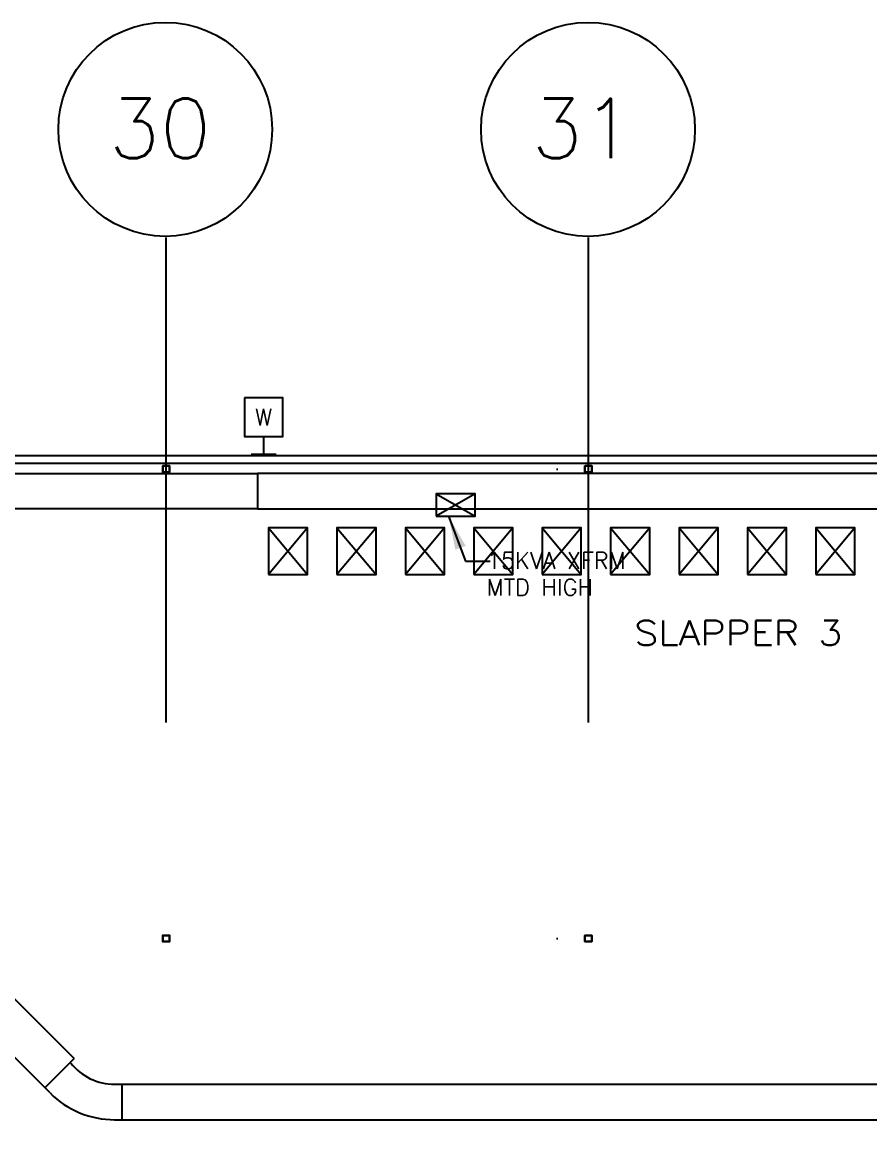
# Model space of a CAD drawing. Header units: millimetres. Extents: x 626570 to 643256, y 6233 to 11343.
# Drawn here: x 639477 to 640344, y 10199 to 11343 of the extents above; entities that cross this region are included whole.
import ezdxf
from ezdxf.enums import TextEntityAlignment as Align

# ---------------------------------------------------------------- set-up
doc = ezdxf.new("R2010")
doc.units = ezdxf.units.MM
doc.header["$LTSCALE"] = 4000
doc.header["$MEASUREMENT"] = 0
doc.linetypes.add('DASHDOT', pattern=[1, 0.5, -0.25, 0, -0.25])
doc.layers.get('0').update_dxf_attribs({"linetype": 'CONTINUOUS'})
for name, color, linetype in [('2012-201_WALL-FLEXWALL', 7, 'CONTINUOUS'), ('45', 4, 'CONTINUOUS'), ('DEPAL3', 4, 'CONTINUOUS'), ('LTG', 6, 'CONTINUOUS'), ('MASTERFOUNDATION_1', 4, 'DASHDOT'), ('MASTERFOUNDATION_2', 7, 'CONTINUOUS'), ('MASTERFOUNDATION_25', 7, 'CONTINUOUS'), ('POWER', 3, 'CONTINUOUS'), ('SORTER', 4, 'CONTINUOUS'), ('TEXT-RED', 4, 'CONTINUOUS')]:
    doc.layers.add(name, color=color, linetype=linetype)
doc.styles.add('F0', font='romans.shx', dxfattribs={"height": 0.2})
doc.styles.add('ROMANS', font='ROMANS')
doc.styles.get("Standard").update_dxf_attribs({"font": 'simplex.shx'})
doc.dimstyles.get("Standard").update_dxf_attribs({"dimtxt": 0.18, "dimasz": 0.18, "dimexe": 0.18, "dimexo": 0.0625, "dimgap": 0.09, "dimtad": 0, "dimtih": 1, "dimtoh": 1, "dimdec": 4, "dimzin": 0, "dimdsep": 46, "dimtxsty": 'Standard', "dimcen": 0.09, "dimadec": 0, "dimazin": 0, "dimtfac": 1, "dimtdec": 4, "dimtofl": 0, "dimtmove": 0, "dimatfit": 3, "dimfxl": 1, "dimtolj": 1, "dimtzin": 0, "dimarcsym": 0})

# ---------------------------------------------------------------- blocks, each defined once
blk = doc.blocks.new('WUP')
for p, q in [((0, 465), (0, 0)), ((-322, 0), (322, 0))]:
    blk.add_line(p, q)
blk.add_lwpolyline([(-500, 1465), (-500, 465), (500, 465), (500, 1465)], close=True)
blk.add_text('W', height=430).set_placement((0, 965), align=Align.MIDDLE)
blk = doc.blocks.new('15KVA')
for p, q in [((254, -292), (-254, 0)), ((-254, -292), (254, 0))]:
    blk.add_line(p, q)
blk.add_lwpolyline([(-254, 0), (254, 0), (254, -292), (-254, -292)], close=True)

msp = doc.modelspace()

# ---------------------------------------------------------------- linework, layer by layer
at = {"layer": '2012-201_WALL-FLEXWALL', "linetype": 'Continuous'}
for p, q in [((638823.9, 10900.4), (641146.7, 10900.4)), ((638823.9, 10892.5), (641146.7, 10892.5))]:
    msp.add_line(p, q, dxfattribs=at)
at = {"layer": '45', "linetype": 'Continuous'}
for p, q in [((639768.7, 10826.6), (639728.7, 10778.6)), ((639728.7, 10826.6), (639768.7, 10778.6)), ((639838.7, 10826.6), (639798.7, 10778.6)), ((639798.7, 10826.6), (639838.7, 10778.6)), ((639908.7, 10826.6), (639868.7, 10778.6)), ((639868.7, 10826.6), (639908.7, 10778.6)), ((639978.7, 10826.6), (639938.7, 10778.6)), ((639938.7, 10826.6), (639978.7, 10778.6)), ((640048.7, 10826.6), (640008.7, 10778.6)), ((640008.7, 10826.6), (640048.7, 10778.6)), ((640118.7, 10826.6), (640078.7, 10778.6)), ((640078.7, 10826.6), (640118.7, 10778.6)), ((640188.7, 10826.6), (640148.7, 10778.6)), ((640148.7, 10826.6), (640188.7, 10778.6)), ((640258.7, 10826.6), (640218.7, 10778.6)), ((640218.7, 10826.6), (640258.7, 10778.6)), ((640328.7, 10826.6), (640288.7, 10778.6)), ((640288.7, 10826.6), (640328.7, 10778.6))]:
    msp.add_line(p, q, dxfattribs=at)
at = {"layer": '45', "linetype": 'Continuous', "flags": 128}
for points in [[(639728.7, 10778.6), (639768.7, 10778.6), (639768.7, 10826.6), (639728.7, 10826.6), (639728.7, 10778.6)], [(639798.7, 10778.6), (639838.7, 10778.6), (639838.7, 10826.6), (639798.7, 10826.6), (639798.7, 10778.6)], [(639868.7, 10778.6), (639908.7, 10778.6), (639908.7, 10826.6), (639868.7, 10826.6), (639868.7, 10778.6)], [(639938.7, 10778.6), (639978.7, 10778.6), (639978.7, 10826.6), (639938.7, 10826.6), (639938.7, 10778.6)], [(640008.7, 10778.6), (640048.7, 10778.6), (640048.7, 10826.6), (640008.7, 10826.6), (640008.7, 10778.6)], [(640078.7, 10778.6), (640118.7, 10778.6), (640118.7, 10826.6), (640078.7, 10826.6), (640078.7, 10778.6)], [(640148.7, 10778.6), (640188.7, 10778.6), (640188.7, 10826.6), (640148.7, 10826.6), (640148.7, 10778.6)], [(640218.7, 10778.6), (640258.7, 10778.6), (640258.7, 10826.6), (640218.7, 10826.6), (640218.7, 10778.6)], [(640288.7, 10778.6), (640328.7, 10778.6), (640328.7, 10826.6), (640288.7, 10826.6), (640288.7, 10778.6)]]:
    msp.add_lwpolyline(points, close=True, dxfattribs=at)
at = {"layer": 'DEPAL3', "ltscale": 0.25}
for p, q in [((637560.4, 10882), (639717.6, 10882)), ((641097.5, 10882), (639717.6, 10882)), ((639717.6, 10882), (639717.6, 10845.8)), ((639717.6, 10845.8), (637560.4, 10845.8)), ((639717.6, 10845.8), (641097.5, 10845.8))]:
    msp.add_line(p, q, dxfattribs=at)
at = {"layer": 'MASTERFOUNDATION_1', "linetype": 'DASHDOT'}
for p, q in [((639624, 6627.5), (639624, 11123.2)), ((640056, 6627.5), (640056, 11123.2)), ((643023.9, 10886.6), (626796.6, 10886.6)), ((643023.9, 10406.6), (626796.6, 10406.6))]:
    msp.add_line(p, q, dxfattribs=at)
at = {"layer": 'MASTERFOUNDATION_2', "linetype": 'Continuous'}
for centre in [(639623.1, 11233.9), (640055.6, 11233.9)]:
    msp.add_circle(centre, 109.4, dxfattribs=at)
at = {"layer": 'MASTERFOUNDATION_25', "linetype": 'Continuous', "flags": 128}
for points in [[(639621.1, 10890.1), (639626.9, 10890.1), (639626.9, 10890.1), (639626.9, 10890.1), (639626.9, 10890.1), (639626.9, 10890.1), (639627, 10890.1), (639627, 10890.1), (639627, 10890.1), (639627, 10890.1), (639627.1, 10890.1), (639627.1, 10890.1), (639627.1, 10890.1), (639627.1, 10890.1), (639627.1, 10890), (639627.2, 10890), (639627.2, 10890), (639627.2, 10890), (639627.2, 10890), (639627.2, 10890), (639627.2, 10890), (639627.3, 10890), (639627.3, 10889.9), (639627.3, 10889.9), (639627.3, 10889.9), (639627.3, 10889.9), (639627.3, 10889.9), (639627.3, 10889.9), (639627.4, 10889.9), (639627.4, 10889.8), (639627.4, 10889.8), (639627.4, 10889.8), (639627.4, 10889.8), (639627.4, 10889.8), (639627.4, 10889.7), (639627.4, 10889.7), (639627.4, 10889.7), (639627.5, 10889.7), (639627.5, 10889.7), (639627.5, 10889.6), (639627.5, 10889.6), (639627.5, 10889.6), (639627.5, 10889.6), (639627.5, 10889.6), (639627.5, 10889.5), (639627.5, 10889.5), (639627.5, 10889.5), (639627.5, 10883.7), (639627.5, 10883.7), (639627.5, 10883.7), (639627.5, 10883.7), (639627.5, 10883.6), (639627.5, 10883.6), (639627.5, 10883.6), (639627.5, 10883.6), (639627.5, 10883.6), (639627.5, 10883.5), (639627.4, 10883.5), (639627.4, 10883.5), (639627.4, 10883.5), (639627.4, 10883.5), (639627.4, 10883.4), (639627.4, 10883.4), (639627.4, 10883.4), (639627.4, 10883.4), (639627.4, 10883.4), (639627.3, 10883.3), (639627.3, 10883.3), (639627.3, 10883.3), (639627.3, 10883.3), (639627.3, 10883.3), (639627.3, 10883.3), (639627.3, 10883.3), (639627.2, 10883.2), (639627.2, 10883.2), (639627.2, 10883.2), (639627.2, 10883.2), (639627.2, 10883.2), (639627.2, 10883.2), (639627.1, 10883.2), (639627.1, 10883.2), (639627.1, 10883.2), (639627.1, 10883.1), (639627.1, 10883.1), (639627, 10883.1), (639627, 10883.1), (639627, 10883.1), (639627, 10883.1), (639626.9, 10883.1), (639626.9, 10883.1), (639626.9, 10883.1), (639626.9, 10883.1), (639626.9, 10883.1), (639621.1, 10883.1), (639621.1, 10883.1), (639621.1, 10883.1), (639621, 10883.1), (639621, 10883.1), (639621, 10883.1), (639621, 10883.1), (639621, 10883.1), (639620.9, 10883.1), (639620.9, 10883.1), (639620.9, 10883.1), (639620.9, 10883.2), (639620.8, 10883.2), (639620.8, 10883.2), (639620.8, 10883.2), (639620.8, 10883.2), (639620.8, 10883.2), (639620.8, 10883.2), (639620.7, 10883.2), (639620.7, 10883.2), (639620.7, 10883.3), (639620.7, 10883.3), (639620.7, 10883.3), (639620.7, 10883.3), (639620.6, 10883.3), (639620.6, 10883.3), (639620.6, 10883.3), (639620.6, 10883.4), (639620.6, 10883.4), (639620.6, 10883.4), (639620.6, 10883.4), (639620.6, 10883.4), (639620.5, 10883.5), (639620.5, 10883.5), (639620.5, 10883.5), (639620.5, 10883.5), (639620.5, 10883.5), (639620.5, 10883.6), (639620.5, 10883.6), (639620.5, 10883.6), (639620.5, 10883.6), (639620.5, 10883.6), (639620.5, 10883.7), (639620.5, 10883.7), (639620.5, 10883.7), (639620.5, 10883.7), (639620.5, 10889.5), (639620.5, 10889.5), (639620.5, 10889.5), (639620.5, 10889.6), (639620.5, 10889.6), (639620.5, 10889.6), (639620.5, 10889.6), (639620.5, 10889.6), (639620.5, 10889.7), (639620.5, 10889.7), (639620.5, 10889.7), (639620.5, 10889.7), (639620.5, 10889.7), (639620.5, 10889.8), (639620.6, 10889.8), (639620.6, 10889.8), (639620.6, 10889.8), (639620.6, 10889.8), (639620.6, 10889.9), (639620.6, 10889.9), (639620.6, 10889.9), (639620.6, 10889.9), (639620.7, 10889.9), (639620.7, 10889.9), (639620.7, 10889.9), (639620.7, 10890), (639620.7, 10890), (639620.7, 10890), (639620.8, 10890), (639620.8, 10890), (639620.8, 10890), (639620.8, 10890), (639620.8, 10890), (639620.8, 10890.1), (639620.9, 10890.1), (639620.9, 10890.1), (639620.9, 10890.1), (639620.9, 10890.1), (639621, 10890.1), (639621, 10890.1), (639621, 10890.1), (639621, 10890.1), (639621, 10890.1), (639621.1, 10890.1), (639621.1, 10890.1), (639621.1, 10890.1)], [(639621.1, 10889.8), (639626.9, 10889.8), (639626.9, 10889.8), (639626.9, 10889.8), (639626.9, 10889.8), (639626.9, 10889.8), (639626.9, 10889.8), (639626.9, 10889.8), (639626.9, 10889.8), (639626.9, 10889.8), (639627, 10889.8), (639627, 10889.8), (639627, 10889.8), (639627, 10889.8), (639627, 10889.8), (639627, 10889.8), (639627, 10889.8), (639627, 10889.7), (639627, 10889.7), (639627, 10889.7), (639627, 10889.7), (639627.1, 10889.7), (639627.1, 10889.7), (639627.1, 10889.7), (639627.1, 10889.7), (639627.1, 10889.7), (639627.1, 10889.7), (639627.1, 10889.7), (639627.1, 10889.7), (639627.1, 10889.7), (639627.1, 10889.7), (639627.1, 10889.6), (639627.1, 10889.6), (639627.1, 10889.6), (639627.1, 10889.6), (639627.1, 10889.6), (639627.1, 10889.6), (639627.2, 10889.6), (639627.2, 10889.6), (639627.2, 10889.6), (639627.2, 10889.6), (639627.2, 10889.5), (639627.2, 10889.5), (639627.2, 10889.5), (639627.2, 10889.5), (639627.2, 10889.5), (639627.2, 10889.5), (639627.2, 10883.7), (639627.2, 10883.7), (639627.2, 10883.7), (639627.2, 10883.7), (639627.2, 10883.7), (639627.2, 10883.7), (639627.2, 10883.7), (639627.2, 10883.7), (639627.2, 10883.6), (639627.2, 10883.6), (639627.1, 10883.6), (639627.1, 10883.6), (639627.1, 10883.6), (639627.1, 10883.6), (639627.1, 10883.6), (639627.1, 10883.6), (639627.1, 10883.6), (639627.1, 10883.6), (639627.1, 10883.5), (639627.1, 10883.5), (639627.1, 10883.5), (639627.1, 10883.5), (639627.1, 10883.5), (639627.1, 10883.5), (639627.1, 10883.5), (639627.1, 10883.5), (639627, 10883.5), (639627, 10883.5), (639627, 10883.5), (639627, 10883.5), (639627, 10883.5), (639627, 10883.5), (639627, 10883.5), (639627, 10883.4), (639627, 10883.4), (639627, 10883.4), (639627, 10883.4), (639626.9, 10883.4), (639626.9, 10883.4), (639626.9, 10883.4), (639626.9, 10883.4), (639626.9, 10883.4), (639626.9, 10883.4), (639626.9, 10883.4), (639626.9, 10883.4), (639626.9, 10883.4), (639621.1, 10883.4), (639621.1, 10883.4), (639621.1, 10883.4), (639621.1, 10883.4), (639621.1, 10883.4), (639621, 10883.4), (639621, 10883.4), (639621, 10883.4), (639621, 10883.4), (639621, 10883.4), (639621, 10883.4), (639621, 10883.4), (639621, 10883.4), (639621, 10883.5), (639621, 10883.5), (639620.9, 10883.5), (639620.9, 10883.5), (639620.9, 10883.5), (639620.9, 10883.5), (639620.9, 10883.5), (639620.9, 10883.5), (639620.9, 10883.5), (639620.9, 10883.5), (639620.9, 10883.5), (639620.9, 10883.5), (639620.9, 10883.5), (639620.9, 10883.5), (639620.9, 10883.5), (639620.8, 10883.6), (639620.8, 10883.6), (639620.8, 10883.6), (639620.8, 10883.6), (639620.8, 10883.6), (639620.8, 10883.6), (639620.8, 10883.6), (639620.8, 10883.6), (639620.8, 10883.6), (639620.8, 10883.6), (639620.8, 10883.7), (639620.8, 10883.7), (639620.8, 10883.7), (639620.8, 10883.7), (639620.8, 10883.7), (639620.8, 10883.7), (639620.8, 10883.7), (639620.8, 10883.7), (639620.8, 10889.5), (639620.8, 10889.5), (639620.8, 10889.5), (639620.8, 10889.5), (639620.8, 10889.5), (639620.8, 10889.5), (639620.8, 10889.6), (639620.8, 10889.6), (639620.8, 10889.6), (639620.8, 10889.6), (639620.8, 10889.6), (639620.8, 10889.6), (639620.8, 10889.6), (639620.8, 10889.6), (639620.8, 10889.6), (639620.8, 10889.6), (639620.8, 10889.7), (639620.8, 10889.7), (639620.9, 10889.7), (639620.9, 10889.7), (639620.9, 10889.7), (639620.9, 10889.7), (639620.9, 10889.7), (639620.9, 10889.7), (639620.9, 10889.7), (639620.9, 10889.7), (639620.9, 10889.7), (639620.9, 10889.7), (639620.9, 10889.7), (639620.9, 10889.7), (639620.9, 10889.8), (639621, 10889.8), (639621, 10889.8), (639621, 10889.8), (639621, 10889.8), (639621, 10889.8), (639621, 10889.8), (639621, 10889.8), (639621, 10889.8), (639621, 10889.8), (639621, 10889.8), (639621.1, 10889.8), (639621.1, 10889.8), (639621.1, 10889.8), (639621.1, 10889.8), (639621.1, 10889.8)], [(640053.1, 10890.1), (640058.9, 10890.1), (640058.9, 10890.1), (640058.9, 10890.1), (640058.9, 10890.1), (640059, 10890.1), (640059, 10890.1), (640059, 10890.1), (640059, 10890.1), (640059, 10890.1), (640059.1, 10890.1), (640059.1, 10890.1), (640059.1, 10890.1), (640059.1, 10890.1), (640059.1, 10890), (640059.2, 10890), (640059.2, 10890), (640059.2, 10890), (640059.2, 10890), (640059.2, 10890), (640059.3, 10890), (640059.3, 10890), (640059.3, 10889.9), (640059.3, 10889.9), (640059.3, 10889.9), (640059.3, 10889.9), (640059.3, 10889.9), (640059.4, 10889.9), (640059.4, 10889.9), (640059.4, 10889.8), (640059.4, 10889.8), (640059.4, 10889.8), (640059.4, 10889.8), (640059.4, 10889.8), (640059.4, 10889.7), (640059.4, 10889.7), (640059.5, 10889.7), (640059.5, 10889.7), (640059.5, 10889.7), (640059.5, 10889.6), (640059.5, 10889.6), (640059.5, 10889.6), (640059.5, 10889.6), (640059.5, 10889.6), (640059.5, 10889.5), (640059.5, 10889.5), (640059.5, 10889.5), (640059.5, 10883.7), (640059.5, 10883.7), (640059.5, 10883.7), (640059.5, 10883.7), (640059.5, 10883.6), (640059.5, 10883.6), (640059.5, 10883.6), (640059.5, 10883.6), (640059.5, 10883.6), (640059.5, 10883.5), (640059.5, 10883.5), (640059.4, 10883.5), (640059.4, 10883.5), (640059.4, 10883.5), (640059.4, 10883.4), (640059.4, 10883.4), (640059.4, 10883.4), (640059.4, 10883.4), (640059.4, 10883.4), (640059.4, 10883.3), (640059.3, 10883.3), (640059.3, 10883.3), (640059.3, 10883.3), (640059.3, 10883.3), (640059.3, 10883.3), (640059.3, 10883.3), (640059.3, 10883.2), (640059.2, 10883.2), (640059.2, 10883.2), (640059.2, 10883.2), (640059.2, 10883.2), (640059.2, 10883.2), (640059.1, 10883.2), (640059.1, 10883.2), (640059.1, 10883.2), (640059.1, 10883.1), (640059.1, 10883.1), (640059, 10883.1), (640059, 10883.1), (640059, 10883.1), (640059, 10883.1), (640059, 10883.1), (640058.9, 10883.1), (640058.9, 10883.1), (640058.9, 10883.1), (640058.9, 10883.1), (640053.1, 10883.1), (640053.1, 10883.1), (640053.1, 10883.1), (640053, 10883.1), (640053, 10883.1), (640053, 10883.1), (640053, 10883.1), (640053, 10883.1), (640052.9, 10883.1), (640052.9, 10883.1), (640052.9, 10883.1), (640052.9, 10883.2), (640052.9, 10883.2), (640052.8, 10883.2), (640052.8, 10883.2), (640052.8, 10883.2), (640052.8, 10883.2), (640052.8, 10883.2), (640052.7, 10883.2), (640052.7, 10883.2), (640052.7, 10883.3), (640052.7, 10883.3), (640052.7, 10883.3), (640052.7, 10883.3), (640052.6, 10883.3), (640052.6, 10883.3), (640052.6, 10883.3), (640052.6, 10883.4), (640052.6, 10883.4), (640052.6, 10883.4), (640052.6, 10883.4), (640052.6, 10883.4), (640052.6, 10883.5), (640052.5, 10883.5), (640052.5, 10883.5), (640052.5, 10883.5), (640052.5, 10883.5), (640052.5, 10883.6), (640052.5, 10883.6), (640052.5, 10883.6), (640052.5, 10883.6), (640052.5, 10883.6), (640052.5, 10883.7), (640052.5, 10883.7), (640052.5, 10883.7), (640052.5, 10883.7), (640052.5, 10889.5), (640052.5, 10889.5), (640052.5, 10889.5), (640052.5, 10889.6), (640052.5, 10889.6), (640052.5, 10889.6), (640052.5, 10889.6), (640052.5, 10889.6), (640052.5, 10889.7), (640052.5, 10889.7), (640052.5, 10889.7), (640052.5, 10889.7), (640052.5, 10889.7), (640052.6, 10889.8), (640052.6, 10889.8), (640052.6, 10889.8), (640052.6, 10889.8), (640052.6, 10889.8), (640052.6, 10889.9), (640052.6, 10889.9), (640052.6, 10889.9), (640052.6, 10889.9), (640052.7, 10889.9), (640052.7, 10889.9), (640052.7, 10889.9), (640052.7, 10890), (640052.7, 10890), (640052.7, 10890), (640052.8, 10890), (640052.8, 10890), (640052.8, 10890), (640052.8, 10890), (640052.8, 10890), (640052.9, 10890.1), (640052.9, 10890.1), (640052.9, 10890.1), (640052.9, 10890.1), (640052.9, 10890.1), (640053, 10890.1), (640053, 10890.1), (640053, 10890.1), (640053, 10890.1), (640053, 10890.1), (640053.1, 10890.1), (640053.1, 10890.1), (640053.1, 10890.1)], [(640053.1, 10889.8), (640058.9, 10889.8), (640058.9, 10889.8), (640058.9, 10889.8), (640058.9, 10889.8), (640058.9, 10889.8), (640058.9, 10889.8), (640058.9, 10889.8), (640058.9, 10889.8), (640059, 10889.8), (640059, 10889.8), (640059, 10889.8), (640059, 10889.8), (640059, 10889.8), (640059, 10889.8), (640059, 10889.8), (640059, 10889.8), (640059, 10889.7), (640059, 10889.7), (640059, 10889.7), (640059.1, 10889.7), (640059.1, 10889.7), (640059.1, 10889.7), (640059.1, 10889.7), (640059.1, 10889.7), (640059.1, 10889.7), (640059.1, 10889.7), (640059.1, 10889.7), (640059.1, 10889.7), (640059.1, 10889.7), (640059.1, 10889.7), (640059.1, 10889.6), (640059.1, 10889.6), (640059.1, 10889.6), (640059.1, 10889.6), (640059.2, 10889.6), (640059.2, 10889.6), (640059.2, 10889.6), (640059.2, 10889.6), (640059.2, 10889.6), (640059.2, 10889.6), (640059.2, 10889.5), (640059.2, 10889.5), (640059.2, 10889.5), (640059.2, 10889.5), (640059.2, 10889.5), (640059.2, 10889.5), (640059.2, 10883.7), (640059.2, 10883.7), (640059.2, 10883.7), (640059.2, 10883.7), (640059.2, 10883.7), (640059.2, 10883.7), (640059.2, 10883.7), (640059.2, 10883.7), (640059.2, 10883.6), (640059.2, 10883.6), (640059.2, 10883.6), (640059.2, 10883.6), (640059.1, 10883.6), (640059.1, 10883.6), (640059.1, 10883.6), (640059.1, 10883.6), (640059.1, 10883.6), (640059.1, 10883.6), (640059.1, 10883.5), (640059.1, 10883.5), (640059.1, 10883.5), (640059.1, 10883.5), (640059.1, 10883.5), (640059.1, 10883.5), (640059.1, 10883.5), (640059.1, 10883.5), (640059.1, 10883.5), (640059, 10883.5), (640059, 10883.5), (640059, 10883.5), (640059, 10883.5), (640059, 10883.5), (640059, 10883.5), (640059, 10883.4), (640059, 10883.4), (640059, 10883.4), (640059, 10883.4), (640059, 10883.4), (640058.9, 10883.4), (640058.9, 10883.4), (640058.9, 10883.4), (640058.9, 10883.4), (640058.9, 10883.4), (640058.9, 10883.4), (640058.9, 10883.4), (640058.9, 10883.4), (640053.1, 10883.4), (640053.1, 10883.4), (640053.1, 10883.4), (640053.1, 10883.4), (640053.1, 10883.4), (640053.1, 10883.4), (640053, 10883.4), (640053, 10883.4), (640053, 10883.4), (640053, 10883.4), (640053, 10883.4), (640053, 10883.4), (640053, 10883.4), (640053, 10883.5), (640053, 10883.5), (640053, 10883.5), (640052.9, 10883.5), (640052.9, 10883.5), (640052.9, 10883.5), (640052.9, 10883.5), (640052.9, 10883.5), (640052.9, 10883.5), (640052.9, 10883.5), (640052.9, 10883.5), (640052.9, 10883.5), (640052.9, 10883.5), (640052.9, 10883.5), (640052.9, 10883.5), (640052.9, 10883.6), (640052.8, 10883.6), (640052.8, 10883.6), (640052.8, 10883.6), (640052.8, 10883.6), (640052.8, 10883.6), (640052.8, 10883.6), (640052.8, 10883.6), (640052.8, 10883.6), (640052.8, 10883.6), (640052.8, 10883.7), (640052.8, 10883.7), (640052.8, 10883.7), (640052.8, 10883.7), (640052.8, 10883.7), (640052.8, 10883.7), (640052.8, 10883.7), (640052.8, 10883.7), (640052.8, 10889.5), (640052.8, 10889.5), (640052.8, 10889.5), (640052.8, 10889.5), (640052.8, 10889.5), (640052.8, 10889.5), (640052.8, 10889.6), (640052.8, 10889.6), (640052.8, 10889.6), (640052.8, 10889.6), (640052.8, 10889.6), (640052.8, 10889.6), (640052.8, 10889.6), (640052.8, 10889.6), (640052.8, 10889.6), (640052.8, 10889.6), (640052.8, 10889.7), (640052.9, 10889.7), (640052.9, 10889.7), (640052.9, 10889.7), (640052.9, 10889.7), (640052.9, 10889.7), (640052.9, 10889.7), (640052.9, 10889.7), (640052.9, 10889.7), (640052.9, 10889.7), (640052.9, 10889.7), (640052.9, 10889.7), (640052.9, 10889.7), (640052.9, 10889.7), (640053, 10889.8), (640053, 10889.8), (640053, 10889.8), (640053, 10889.8), (640053, 10889.8), (640053, 10889.8), (640053, 10889.8), (640053, 10889.8), (640053, 10889.8), (640053, 10889.8), (640053.1, 10889.8), (640053.1, 10889.8), (640053.1, 10889.8), (640053.1, 10889.8), (640053.1, 10889.8), (640053.1, 10889.8)], [(639621.1, 10410.1), (639626.9, 10410.1), (639626.9, 10410.1), (639626.9, 10410.1), (639626.9, 10410.1), (639626.9, 10410.1), (639627, 10410.1), (639627, 10410.1), (639627, 10410.1), (639627, 10410.1), (639627.1, 10410.1), (639627.1, 10410.1), (639627.1, 10410.1), (639627.1, 10410.1), (639627.1, 10410), (639627.2, 10410), (639627.2, 10410), (639627.2, 10410), (639627.2, 10410), (639627.2, 10410), (639627.2, 10410), (639627.3, 10410), (639627.3, 10409.9), (639627.3, 10409.9), (639627.3, 10409.9), (639627.3, 10409.9), (639627.3, 10409.9), (639627.3, 10409.9), (639627.4, 10409.9), (639627.4, 10409.8), (639627.4, 10409.8), (639627.4, 10409.8), (639627.4, 10409.8), (639627.4, 10409.8), (639627.4, 10409.7), (639627.4, 10409.7), (639627.4, 10409.7), (639627.5, 10409.7), (639627.5, 10409.7), (639627.5, 10409.6), (639627.5, 10409.6), (639627.5, 10409.6), (639627.5, 10409.6), (639627.5, 10409.6), (639627.5, 10409.5), (639627.5, 10409.5), (639627.5, 10409.5), (639627.5, 10403.7), (639627.5, 10403.7), (639627.5, 10403.7), (639627.5, 10403.7), (639627.5, 10403.6), (639627.5, 10403.6), (639627.5, 10403.6), (639627.5, 10403.6), (639627.5, 10403.6), (639627.5, 10403.5), (639627.4, 10403.5), (639627.4, 10403.5), (639627.4, 10403.5), (639627.4, 10403.5), (639627.4, 10403.4), (639627.4, 10403.4), (639627.4, 10403.4), (639627.4, 10403.4), (639627.4, 10403.4), (639627.3, 10403.3), (639627.3, 10403.3), (639627.3, 10403.3), (639627.3, 10403.3), (639627.3, 10403.3), (639627.3, 10403.3), (639627.3, 10403.3), (639627.2, 10403.2), (639627.2, 10403.2), (639627.2, 10403.2), (639627.2, 10403.2), (639627.2, 10403.2), (639627.2, 10403.2), (639627.1, 10403.2), (639627.1, 10403.2), (639627.1, 10403.2), (639627.1, 10403.1), (639627.1, 10403.1), (639627, 10403.1), (639627, 10403.1), (639627, 10403.1), (639627, 10403.1), (639626.9, 10403.1), (639626.9, 10403.1), (639626.9, 10403.1), (639626.9, 10403.1), (639626.9, 10403.1), (639621.1, 10403.1), (639621.1, 10403.1), (639621.1, 10403.1), (639621, 10403.1), (639621, 10403.1), (639621, 10403.1), (639621, 10403.1), (639621, 10403.1), (639620.9, 10403.1), (639620.9, 10403.1), (639620.9, 10403.1), (639620.9, 10403.2), (639620.8, 10403.2), (639620.8, 10403.2), (639620.8, 10403.2), (639620.8, 10403.2), (639620.8, 10403.2), (639620.8, 10403.2), (639620.7, 10403.2), (639620.7, 10403.2), (639620.7, 10403.3), (639620.7, 10403.3), (639620.7, 10403.3), (639620.7, 10403.3), (639620.6, 10403.3), (639620.6, 10403.3), (639620.6, 10403.3), (639620.6, 10403.4), (639620.6, 10403.4), (639620.6, 10403.4), (639620.6, 10403.4), (639620.6, 10403.4), (639620.5, 10403.5), (639620.5, 10403.5), (639620.5, 10403.5), (639620.5, 10403.5), (639620.5, 10403.5), (639620.5, 10403.6), (639620.5, 10403.6), (639620.5, 10403.6), (639620.5, 10403.6), (639620.5, 10403.6), (639620.5, 10403.7), (639620.5, 10403.7), (639620.5, 10403.7), (639620.5, 10403.7), (639620.5, 10409.5), (639620.5, 10409.5), (639620.5, 10409.5), (639620.5, 10409.6), (639620.5, 10409.6), (639620.5, 10409.6), (639620.5, 10409.6), (639620.5, 10409.6), (639620.5, 10409.7), (639620.5, 10409.7), (639620.5, 10409.7), (639620.5, 10409.7), (639620.5, 10409.7), (639620.5, 10409.8), (639620.6, 10409.8), (639620.6, 10409.8), (639620.6, 10409.8), (639620.6, 10409.8), (639620.6, 10409.9), (639620.6, 10409.9), (639620.6, 10409.9), (639620.6, 10409.9), (639620.7, 10409.9), (639620.7, 10409.9), (639620.7, 10409.9), (639620.7, 10410), (639620.7, 10410), (639620.7, 10410), (639620.8, 10410), (639620.8, 10410), (639620.8, 10410), (639620.8, 10410), (639620.8, 10410), (639620.8, 10410.1), (639620.9, 10410.1), (639620.9, 10410.1), (639620.9, 10410.1), (639620.9, 10410.1), (639621, 10410.1), (639621, 10410.1), (639621, 10410.1), (639621, 10410.1), (639621, 10410.1), (639621.1, 10410.1), (639621.1, 10410.1), (639621.1, 10410.1)], [(639621.1, 10409.8), (639626.9, 10409.8), (639626.9, 10409.8), (639626.9, 10409.8), (639626.9, 10409.8), (639626.9, 10409.8), (639626.9, 10409.8), (639626.9, 10409.8), (639626.9, 10409.8), (639626.9, 10409.8), (639627, 10409.8), (639627, 10409.8), (639627, 10409.8), (639627, 10409.8), (639627, 10409.8), (639627, 10409.8), (639627, 10409.8), (639627, 10409.7), (639627, 10409.7), (639627, 10409.7), (639627, 10409.7), (639627.1, 10409.7), (639627.1, 10409.7), (639627.1, 10409.7), (639627.1, 10409.7), (639627.1, 10409.7), (639627.1, 10409.7), (639627.1, 10409.7), (639627.1, 10409.7), (639627.1, 10409.7), (639627.1, 10409.7), (639627.1, 10409.6), (639627.1, 10409.6), (639627.1, 10409.6), (639627.1, 10409.6), (639627.1, 10409.6), (639627.1, 10409.6), (639627.2, 10409.6), (639627.2, 10409.6), (639627.2, 10409.6), (639627.2, 10409.6), (639627.2, 10409.5), (639627.2, 10409.5), (639627.2, 10409.5), (639627.2, 10409.5), (639627.2, 10409.5), (639627.2, 10409.5), (639627.2, 10403.7), (639627.2, 10403.7), (639627.2, 10403.7), (639627.2, 10403.7), (639627.2, 10403.7), (639627.2, 10403.7), (639627.2, 10403.7), (639627.2, 10403.7), (639627.2, 10403.6), (639627.2, 10403.6), (639627.1, 10403.6), (639627.1, 10403.6), (639627.1, 10403.6), (639627.1, 10403.6), (639627.1, 10403.6), (639627.1, 10403.6), (639627.1, 10403.6), (639627.1, 10403.6), (639627.1, 10403.5), (639627.1, 10403.5), (639627.1, 10403.5), (639627.1, 10403.5), (639627.1, 10403.5), (639627.1, 10403.5), (639627.1, 10403.5), (639627.1, 10403.5), (639627, 10403.5), (639627, 10403.5), (639627, 10403.5), (639627, 10403.5), (639627, 10403.5), (639627, 10403.5), (639627, 10403.5), (639627, 10403.4), (639627, 10403.4), (639627, 10403.4), (639627, 10403.4), (639626.9, 10403.4), (639626.9, 10403.4), (639626.9, 10403.4), (639626.9, 10403.4), (639626.9, 10403.4), (639626.9, 10403.4), (639626.9, 10403.4), (639626.9, 10403.4), (639626.9, 10403.4), (639621.1, 10403.4), (639621.1, 10403.4), (639621.1, 10403.4), (639621.1, 10403.4), (639621.1, 10403.4), (639621, 10403.4), (639621, 10403.4), (639621, 10403.4), (639621, 10403.4), (639621, 10403.4), (639621, 10403.4), (639621, 10403.4), (639621, 10403.4), (639621, 10403.5), (639621, 10403.5), (639620.9, 10403.5), (639620.9, 10403.5), (639620.9, 10403.5), (639620.9, 10403.5), (639620.9, 10403.5), (639620.9, 10403.5), (639620.9, 10403.5), (639620.9, 10403.5), (639620.9, 10403.5), (639620.9, 10403.5), (639620.9, 10403.5), (639620.9, 10403.5), (639620.9, 10403.5), (639620.8, 10403.6), (639620.8, 10403.6), (639620.8, 10403.6), (639620.8, 10403.6), (639620.8, 10403.6), (639620.8, 10403.6), (639620.8, 10403.6), (639620.8, 10403.6), (639620.8, 10403.6), (639620.8, 10403.6), (639620.8, 10403.7), (639620.8, 10403.7), (639620.8, 10403.7), (639620.8, 10403.7), (639620.8, 10403.7), (639620.8, 10403.7), (639620.8, 10403.7), (639620.8, 10403.7), (639620.8, 10409.5), (639620.8, 10409.5), (639620.8, 10409.5), (639620.8, 10409.5), (639620.8, 10409.5), (639620.8, 10409.5), (639620.8, 10409.6), (639620.8, 10409.6), (639620.8, 10409.6), (639620.8, 10409.6), (639620.8, 10409.6), (639620.8, 10409.6), (639620.8, 10409.6), (639620.8, 10409.6), (639620.8, 10409.6), (639620.8, 10409.6), (639620.8, 10409.7), (639620.8, 10409.7), (639620.9, 10409.7), (639620.9, 10409.7), (639620.9, 10409.7), (639620.9, 10409.7), (639620.9, 10409.7), (639620.9, 10409.7), (639620.9, 10409.7), (639620.9, 10409.7), (639620.9, 10409.7), (639620.9, 10409.7), (639620.9, 10409.7), (639620.9, 10409.7), (639620.9, 10409.8), (639621, 10409.8), (639621, 10409.8), (639621, 10409.8), (639621, 10409.8), (639621, 10409.8), (639621, 10409.8), (639621, 10409.8), (639621, 10409.8), (639621, 10409.8), (639621, 10409.8), (639621.1, 10409.8), (639621.1, 10409.8), (639621.1, 10409.8), (639621.1, 10409.8), (639621.1, 10409.8)], [(640053.1, 10410.1), (640058.8, 10410.1), (640058.9, 10410.1), (640058.9, 10410.1), (640058.9, 10410.1), (640058.9, 10410.1), (640059, 10410.1), (640059, 10410.1), (640059, 10410.1), (640059, 10410.1), (640059, 10410.1), (640059.1, 10410.1), (640059.1, 10410.1), (640059.1, 10410.1), (640059.1, 10410), (640059.1, 10410), (640059.2, 10410), (640059.2, 10410), (640059.2, 10410), (640059.2, 10410), (640059.2, 10410), (640059.2, 10410), (640059.3, 10409.9), (640059.3, 10409.9), (640059.3, 10409.9), (640059.3, 10409.9), (640059.3, 10409.9), (640059.3, 10409.9), (640059.3, 10409.9), (640059.4, 10409.8), (640059.4, 10409.8), (640059.4, 10409.8), (640059.4, 10409.8), (640059.4, 10409.8), (640059.4, 10409.7), (640059.4, 10409.7), (640059.4, 10409.7), (640059.4, 10409.7), (640059.4, 10409.7), (640059.4, 10409.6), (640059.5, 10409.6), (640059.5, 10409.6), (640059.5, 10409.6), (640059.5, 10409.6), (640059.5, 10409.5), (640059.5, 10409.5), (640059.5, 10409.5), (640059.5, 10403.7), (640059.5, 10403.7), (640059.5, 10403.7), (640059.5, 10403.7), (640059.5, 10403.6), (640059.5, 10403.6), (640059.5, 10403.6), (640059.4, 10403.6), (640059.4, 10403.6), (640059.4, 10403.5), (640059.4, 10403.5), (640059.4, 10403.5), (640059.4, 10403.5), (640059.4, 10403.5), (640059.4, 10403.4), (640059.4, 10403.4), (640059.4, 10403.4), (640059.4, 10403.4), (640059.3, 10403.4), (640059.3, 10403.3), (640059.3, 10403.3), (640059.3, 10403.3), (640059.3, 10403.3), (640059.3, 10403.3), (640059.3, 10403.3), (640059.2, 10403.3), (640059.2, 10403.2), (640059.2, 10403.2), (640059.2, 10403.2), (640059.2, 10403.2), (640059.2, 10403.2), (640059.1, 10403.2), (640059.1, 10403.2), (640059.1, 10403.2), (640059.1, 10403.2), (640059.1, 10403.1), (640059, 10403.1), (640059, 10403.1), (640059, 10403.1), (640059, 10403.1), (640059, 10403.1), (640058.9, 10403.1), (640058.9, 10403.1), (640058.9, 10403.1), (640058.9, 10403.1), (640058.8, 10403.1), (640053.1, 10403.1), (640053.1, 10403.1), (640053, 10403.1), (640053, 10403.1), (640053, 10403.1), (640053, 10403.1), (640053, 10403.1), (640052.9, 10403.1), (640052.9, 10403.1), (640052.9, 10403.1), (640052.9, 10403.1), (640052.9, 10403.2), (640052.8, 10403.2), (640052.8, 10403.2), (640052.8, 10403.2), (640052.8, 10403.2), (640052.8, 10403.2), (640052.7, 10403.2), (640052.7, 10403.2), (640052.7, 10403.2), (640052.7, 10403.3), (640052.7, 10403.3), (640052.7, 10403.3), (640052.6, 10403.3), (640052.6, 10403.3), (640052.6, 10403.3), (640052.6, 10403.3), (640052.6, 10403.4), (640052.6, 10403.4), (640052.6, 10403.4), (640052.6, 10403.4), (640052.5, 10403.4), (640052.5, 10403.5), (640052.5, 10403.5), (640052.5, 10403.5), (640052.5, 10403.5), (640052.5, 10403.5), (640052.5, 10403.6), (640052.5, 10403.6), (640052.5, 10403.6), (640052.5, 10403.6), (640052.5, 10403.6), (640052.5, 10403.7), (640052.5, 10403.7), (640052.5, 10403.7), (640052.5, 10403.7), (640052.5, 10409.5), (640052.5, 10409.5), (640052.5, 10409.5), (640052.5, 10409.6), (640052.5, 10409.6), (640052.5, 10409.6), (640052.5, 10409.6), (640052.5, 10409.6), (640052.5, 10409.7), (640052.5, 10409.7), (640052.5, 10409.7), (640052.5, 10409.7), (640052.5, 10409.7), (640052.5, 10409.8), (640052.5, 10409.8), (640052.6, 10409.8), (640052.6, 10409.8), (640052.6, 10409.8), (640052.6, 10409.9), (640052.6, 10409.9), (640052.6, 10409.9), (640052.6, 10409.9), (640052.6, 10409.9), (640052.7, 10409.9), (640052.7, 10409.9), (640052.7, 10410), (640052.7, 10410), (640052.7, 10410), (640052.7, 10410), (640052.8, 10410), (640052.8, 10410), (640052.8, 10410), (640052.8, 10410), (640052.8, 10410.1), (640052.9, 10410.1), (640052.9, 10410.1), (640052.9, 10410.1), (640052.9, 10410.1), (640052.9, 10410.1), (640053, 10410.1), (640053, 10410.1), (640053, 10410.1), (640053, 10410.1), (640053, 10410.1), (640053.1, 10410.1), (640053.1, 10410.1)], [(640053.1, 10409.8), (640058.8, 10409.8), (640058.9, 10409.8), (640058.9, 10409.8), (640058.9, 10409.8), (640058.9, 10409.8), (640058.9, 10409.8), (640058.9, 10409.8), (640058.9, 10409.8), (640058.9, 10409.8), (640058.9, 10409.8), (640059, 10409.8), (640059, 10409.8), (640059, 10409.8), (640059, 10409.8), (640059, 10409.8), (640059, 10409.8), (640059, 10409.7), (640059, 10409.7), (640059, 10409.7), (640059, 10409.7), (640059, 10409.7), (640059.1, 10409.7), (640059.1, 10409.7), (640059.1, 10409.7), (640059.1, 10409.7), (640059.1, 10409.7), (640059.1, 10409.7), (640059.1, 10409.7), (640059.1, 10409.7), (640059.1, 10409.7), (640059.1, 10409.6), (640059.1, 10409.6), (640059.1, 10409.6), (640059.1, 10409.6), (640059.1, 10409.6), (640059.1, 10409.6), (640059.1, 10409.6), (640059.1, 10409.6), (640059.1, 10409.6), (640059.1, 10409.6), (640059.1, 10409.5), (640059.2, 10409.5), (640059.2, 10409.5), (640059.2, 10409.5), (640059.2, 10409.5), (640059.2, 10409.5), (640059.2, 10403.7), (640059.2, 10403.7), (640059.2, 10403.7), (640059.2, 10403.7), (640059.2, 10403.7), (640059.1, 10403.7), (640059.1, 10403.7), (640059.1, 10403.7), (640059.1, 10403.6), (640059.1, 10403.6), (640059.1, 10403.6), (640059.1, 10403.6), (640059.1, 10403.6), (640059.1, 10403.6), (640059.1, 10403.6), (640059.1, 10403.6), (640059.1, 10403.6), (640059.1, 10403.6), (640059.1, 10403.5), (640059.1, 10403.5), (640059.1, 10403.5), (640059.1, 10403.5), (640059.1, 10403.5), (640059.1, 10403.5), (640059.1, 10403.5), (640059, 10403.5), (640059, 10403.5), (640059, 10403.5), (640059, 10403.5), (640059, 10403.5), (640059, 10403.5), (640059, 10403.5), (640059, 10403.5), (640059, 10403.4), (640059, 10403.4), (640059, 10403.4), (640058.9, 10403.4), (640058.9, 10403.4), (640058.9, 10403.4), (640058.9, 10403.4), (640058.9, 10403.4), (640058.9, 10403.4), (640058.9, 10403.4), (640058.9, 10403.4), (640058.9, 10403.4), (640058.8, 10403.4), (640053.1, 10403.4), (640053.1, 10403.4), (640053.1, 10403.4), (640053.1, 10403.4), (640053, 10403.4), (640053, 10403.4), (640053, 10403.4), (640053, 10403.4), (640053, 10403.4), (640053, 10403.4), (640053, 10403.4), (640053, 10403.4), (640053, 10403.4), (640053, 10403.5), (640052.9, 10403.5), (640052.9, 10403.5), (640052.9, 10403.5), (640052.9, 10403.5), (640052.9, 10403.5), (640052.9, 10403.5), (640052.9, 10403.5), (640052.9, 10403.5), (640052.9, 10403.5), (640052.9, 10403.5), (640052.9, 10403.5), (640052.9, 10403.5), (640052.8, 10403.5), (640052.8, 10403.5), (640052.8, 10403.6), (640052.8, 10403.6), (640052.8, 10403.6), (640052.8, 10403.6), (640052.8, 10403.6), (640052.8, 10403.6), (640052.8, 10403.6), (640052.8, 10403.6), (640052.8, 10403.6), (640052.8, 10403.6), (640052.8, 10403.7), (640052.8, 10403.7), (640052.8, 10403.7), (640052.8, 10403.7), (640052.8, 10403.7), (640052.8, 10403.7), (640052.8, 10403.7), (640052.8, 10403.7), (640052.8, 10409.5), (640052.8, 10409.5), (640052.8, 10409.5), (640052.8, 10409.5), (640052.8, 10409.5), (640052.8, 10409.5), (640052.8, 10409.6), (640052.8, 10409.6), (640052.8, 10409.6), (640052.8, 10409.6), (640052.8, 10409.6), (640052.8, 10409.6), (640052.8, 10409.6), (640052.8, 10409.6), (640052.8, 10409.6), (640052.8, 10409.6), (640052.8, 10409.7), (640052.8, 10409.7), (640052.8, 10409.7), (640052.8, 10409.7), (640052.9, 10409.7), (640052.9, 10409.7), (640052.9, 10409.7), (640052.9, 10409.7), (640052.9, 10409.7), (640052.9, 10409.7), (640052.9, 10409.7), (640052.9, 10409.7), (640052.9, 10409.7), (640052.9, 10409.7), (640052.9, 10409.8), (640052.9, 10409.8), (640053, 10409.8), (640053, 10409.8), (640053, 10409.8), (640053, 10409.8), (640053, 10409.8), (640053, 10409.8), (640053, 10409.8), (640053, 10409.8), (640053, 10409.8), (640053, 10409.8), (640053.1, 10409.8), (640053.1, 10409.8), (640053.1, 10409.8), (640053.1, 10409.8)]]:
    msp.add_lwpolyline(points, close=True, dxfattribs=at)
at = {"layer": 'SORTER', "ltscale": 0.25}
for p, q in [((639003.5, 10810), (639529.7, 10283.8)), ((639505.2, 10248.7), (639468.4, 10285.5)), ((639499.9, 10254), (639529.7, 10283.8)), ((639571.2, 10257.6), (641870.9, 10257.6)), ((639578.7, 10257.6), (639578.7, 10221.3)), ((639571.2, 10221.3), (641870.9, 10221.3))]:
    msp.add_line(p, q, dxfattribs=at)
for radius, start in [(57.1, 218.4557), (93.4, 225)]:
    msp.add_arc((639571.2, 10314.7), radius, start, 270, dxfattribs=at)

# ---------------------------------------------------------------- block references
at = {"layer": 'LTG', "xscale": 0.03937008, "yscale": 0.03937008, "zscale": 0.03937008}
msp.add_blockref('WUP', (639723.7, 10901.7), dxfattribs=at)
at = {"layer": 'POWER', "xscale": -0.07874016, "yscale": 0.07874016, "zscale": 0.07874016, "rotation": 180}
msp.add_blockref('15KVA', (639920.3, 10838.3), dxfattribs=at)

# ---------------------------------------------------------------- texts
at = {"layer": 'MASTERFOUNDATION_2', "linetype": 'Continuous', "style": 'ROMANS'}
for s, p in [('30', (639617.6, 11234.9)), ('31', (640050.1, 11234.9))]:
    msp.add_text(s, height=61.02, dxfattribs=at).set_placement(p, align=Align.MIDDLE_CENTER)
at = {"layer": 'POWER'}
for s, p in [('15KVA XFRM', (639952, 10784.6)), ('MTD HIGH', (639952, 10757.2))]:
    msp.add_text(s, height=16.93, dxfattribs=at).set_placement(p)
at = {"layer": 'TEXT-RED', "style": 'F0', "width": 1.142874}
msp.add_text('SLAPPER 3', height=25.13, dxfattribs=at).set_placement((640102.9, 10706.5))

# ---------------------------------------------------------------- leaders
at = {"layer": 'POWER'}
msp.add_leader([(639913, 10838.3), (639930.3, 10792.3), (639955.4, 10792.3)], dimstyle='Standard', override={"dimscale": 16, "dimtxt": 2.38125, "dimasz": 2.15, "dimexe": 4.572, "dimexo": 3.175, "dimgap": 1, "dimdec": 0, "dimlunit": 4, "dimcen": -4.572, "dimdle": 3.175, "dimtdec": 0}, dxfattribs=at)

doc.saveas('drawing.dxf')
